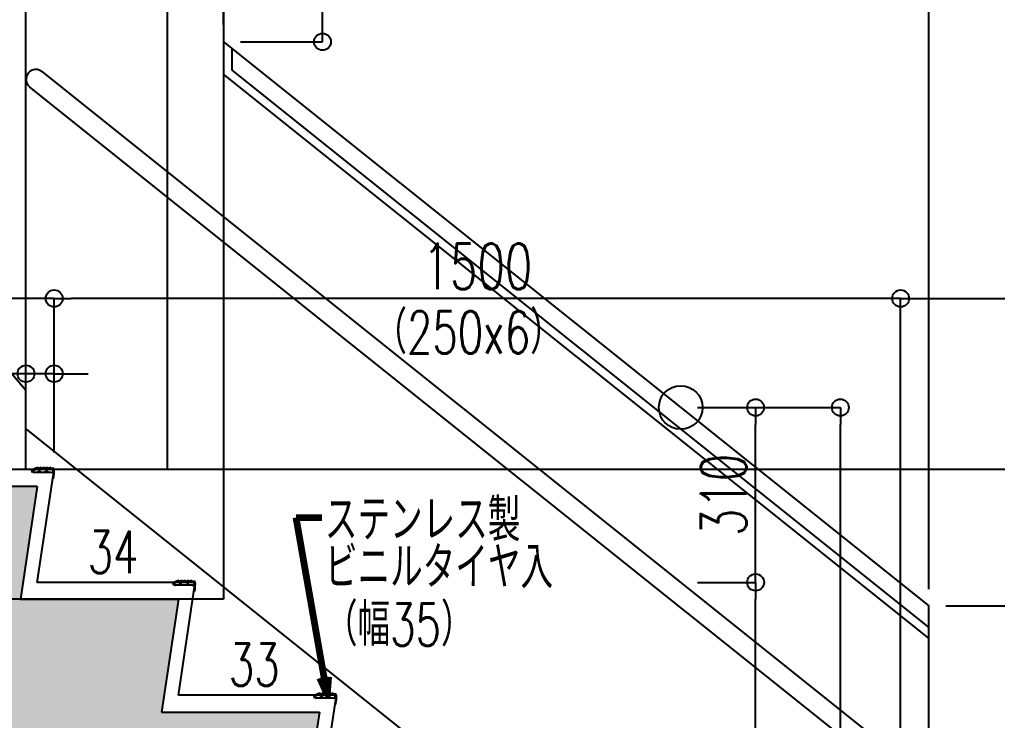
# Model space of a CAD drawing. Extents: x -229451 to 47804, y -161247 to 19812.
# Drawn here: x 27301 to 29034, y 9207 to 10450 of the extents above; entities that cross this region are included whole.
import ezdxf
from ezdxf.enums import TextEntityAlignment as Align
from ezdxf.lldxf.tags import DXFTag

# ---------------------------------------------------------------- set-up
doc = ezdxf.new("R2010")
doc.units = 0
doc.header["$LTSCALE"] = 450
doc.layers.get('0').update_dxf_attribs({"linetype": 'CONTINUOUS'})
doc.layers.get('DEFPOINTS').update_dxf_attribs({"linetype": 'CONTINUOUS'})
for name, color, linetype in [('E1_文字A', 3, 'CONTINUOUS'), ('E1_文字B', 2, 'CONTINUOUS'), ('E6_面取り記号', 4, 'CONTINUOUS'), ('G1_ハッチング', 251, 'CONTINUOUS'), ('H寸法', 3, 'CONTINUOUS'), ('IA_通芯', 12, 'CENTER2'), ('IC1_寸法', 3, 'CONTINUOUS'), ('ID1_躯体', 7, 'CONTINUOUS'), ('JB1_仕上線A', 130, 'CONTINUOUS'), ('JB4_巾木', 21, 'CONTINUOUS'), ('JJ1_建具', 1, 'CONTINUOUS'), ('JL1_金物_手摺他', 1, 'CONTINUOUS'), ('JZ_雑', 1, 'CONTINUOUS'), ('KA1_躯体見下線', 113, 'CONTINUOUS'), ('KC_躯体断面見掛線', 133, 'CONTINUOUS')]:
    doc.layers.add(name, color=color, linetype=linetype)
doc.styles.add('toda-A (0.7)', font='romans.shx', dxfattribs={"width": 0.7, "bigfont": 'extfont.shx'})
tags = doc.linetypes.add('CENTER2', pattern=[2.3, 2, -0.1, 0.1, -0.1]).pattern_tags.tags
tags[10:11] = [DXFTag(74, 4), DXFTag(75, 0), DXFTag(340, '0'), DXFTag(46, 0.0), DXFTag(50, 0.0), DXFTag(44, 0.0), DXFTag(45, 0.0)]
tags[8:9] = [DXFTag(74, 4), DXFTag(75, 0), DXFTag(340, '0'), DXFTag(46, 0.0), DXFTag(50, 0.0), DXFTag(44, 0.0), DXFTag(45, 0.0)]
tags[6:7] = [DXFTag(74, 4), DXFTag(75, 0), DXFTag(340, '0'), DXFTag(46, 0.0), DXFTag(50, 0.0), DXFTag(44, 0.0), DXFTag(45, 0.0)]
tags[4:5] = [DXFTag(74, 4), DXFTag(75, 0), DXFTag(340, '0'), DXFTag(46, 0.0), DXFTag(50, 0.0), DXFTag(44, 0.0), DXFTag(45, 0.0)]
tags = doc.linetypes.add('HIDDEN2', pattern=[0.25, 0.125, -0.125]).pattern_tags.tags
tags[6:7] = [DXFTag(74, 4), DXFTag(75, 0), DXFTag(340, '0'), DXFTag(46, 0.0), DXFTag(50, 0.0), DXFTag(44, 0.0), DXFTag(45, 0.0)]
tags[4:5] = [DXFTag(74, 4), DXFTag(75, 0), DXFTag(340, '0'), DXFTag(46, 0.0), DXFTag(50, 0.0), DXFTag(44, 0.0), DXFTag(45, 0.0)]
doc.dimstyles.new('toda 1：30', dxfattribs={"dimscale": 30, "dimtxt": 2.7, "dimasz": 1, "dimexe": 0, "dimexo": 1, "dimgap": 0, "dimtad": 0, "dimdec": 3, "dimzin": 12, "dimdsep": 46, "dimtxsty": 'toda-A (0.7)', "dimblk": 'ORIGIN', "dimcen": 2.5, "dimclrd": 256, "dimclre": 256, "dimclrt": 7, "dimadec": 0, "dimazin": 0, "dimtfac": 1, "dimtdec": 3, "dimtix": 1, "dimtmove": 2, "dimatfit": 3, "dimldrblk": 'ORIGIN', "dimfxl": 1, "dimtvp": 0.7, "dimtolj": 1, "dimtzin": 0, "dimarcsym": 0})

# ---------------------------------------------------------------- blocks, each defined once
blk = doc.blocks.new('_Origin')
at = {"color": 0, "linetype": 'ByBlock', "lineweight": -2}
blk.add_line((0, 0), (-1, 0), dxfattribs=at)
blk.add_line((0, 0), (-1, 0), dxfattribs=at)
blk.add_circle((0, 0), 0.5, dxfattribs=at)
blk.add_circle((0, 0), 0.5, dxfattribs=at)
blk = doc.blocks.new('*D163')
at = {"layer": 'DEFPOINTS', "color": 0}
for p in [(30132.3, 9955.5), (30132.3, 9782.8), (28862.3, 8452.2)]:
    blk.add_point(p, dxfattribs=at)
at = {"layer": 'H寸法', "linetype": 'CENTER2', "lineweight": -2}
for p, q in [((28862.3, 8482.2), (28862.3, 9955.5)), ((30132.3, 9812.8), (30132.3, 9955.5))]:
    blk.add_line(p, q, dxfattribs=at)
at = {"layer": 'H寸法', "lineweight": -2}
blk.add_line((28892.3, 9955.5), (30102.3, 9955.5), dxfattribs=at)
at = {"layer": 'H寸法', "lineweight": -2, "xscale": 30, "yscale": 30, "zscale": 30, "rotation": 180}
blk.add_blockref('_Origin', (28862.3, 9955.5), dxfattribs=at)
at = {"layer": 'H寸法', "lineweight": -2, "xscale": 30, "yscale": 30, "zscale": 30}
blk.add_blockref('_Origin', (30132.3, 9955.5), dxfattribs=at)
at = {"layer": 'H寸法', "color": 7, "insert": (29497.3, 10012.2), "char_height": 81, "attachment_point": 5, "style": 'toda-A (0.7)'}
blk.add_mtext('\\A1;1270', dxfattribs=at)
blk = doc.blocks.new('*D164')
at = {"layer": 'DEFPOINTS', "color": 0}
for p in [(27362.3, 9955.5), (27362.3, 9652.2), (28862.3, 8452.2)]:
    blk.add_point(p, dxfattribs=at)
at = {"layer": 'H寸法', "linetype": 'CENTER2', "lineweight": -2}
for p, q in [((27362.3, 9682.2), (27362.3, 9955.5)), ((28862.3, 8482.2), (28862.3, 9955.5))]:
    blk.add_line(p, q, dxfattribs=at)
at = {"layer": 'H寸法', "lineweight": -2}
blk.add_line((28832.3, 9955.5), (27392.3, 9955.5), dxfattribs=at)
at = {"layer": 'H寸法', "lineweight": -2, "xscale": 30, "yscale": 30, "zscale": 30, "rotation": 180}
blk.add_blockref('_Origin', (27362.3, 9955.5), dxfattribs=at)
at = {"layer": 'H寸法', "lineweight": -2, "xscale": 30, "yscale": 30, "zscale": 30}
blk.add_blockref('_Origin', (28862.3, 9955.5), dxfattribs=at)
at = {"layer": 'H寸法', "color": 7, "insert": (28112.3, 10012.2), "char_height": 81, "attachment_point": 5, "style": 'toda-A (0.7)'}
blk.add_mtext('\\A1;1500', dxfattribs=at)
blk = doc.blocks.new('*D165')
at = {"layer": 'DEFPOINTS', "color": 0}
for p in [(25932.3, 9955.5), (25932.3, 9825.6), (27362.3, 9652.2)]:
    blk.add_point(p, dxfattribs=at)
at = {"layer": 'H寸法', "linetype": 'CENTER2', "lineweight": -2}
for p, q in [((25932.3, 9855.6), (25932.3, 9955.5)), ((27362.3, 9682.2), (27362.3, 9955.5))]:
    blk.add_line(p, q, dxfattribs=at)
at = {"layer": 'H寸法', "lineweight": -2}
blk.add_line((27332.3, 9955.5), (25962.3, 9955.5), dxfattribs=at)
at = {"layer": 'H寸法', "lineweight": -2, "xscale": 30, "yscale": 30, "zscale": 30, "rotation": 180}
blk.add_blockref('_Origin', (25932.3, 9955.5), dxfattribs=at)
at = {"layer": 'H寸法', "lineweight": -2, "xscale": 30, "yscale": 30, "zscale": 30}
blk.add_blockref('_Origin', (27362.3, 9955.5), dxfattribs=at)
at = {"layer": 'H寸法', "color": 7, "insert": (26647.3, 10012.2), "char_height": 81, "attachment_point": 5, "style": 'toda-A (0.7)'}
blk.add_mtext('\\A1;1430', dxfattribs=at)
blk = doc.blocks.new('*D175')
at = {"layer": 'DEFPOINTS', "color": 0}
for p in [(28472.5, 9762.2), (28755.4, 9762.2), (28472.5, 8652.2)]:
    blk.add_point(p, dxfattribs=at)
at = {"layer": 'IC1_寸法', "lineweight": -2}
for p, q in [((28502.5, 9762.2), (28755.4, 9762.2)), ((28755.4, 8682.2), (28755.4, 9732.2)), ((28502.5, 8652.2), (28755.4, 8652.2))]:
    blk.add_line(p, q, dxfattribs=at)
at = {"layer": 'IC1_寸法', "lineweight": -2, "xscale": 30, "yscale": 30, "zscale": 30}
for p, rotation in [((28755.4, 9762.2), 90.00000000000018), ((28755.4, 8652.2), 270.0000000000002)]:
    blk.add_blockref('_Origin', p, dxfattribs=dict(at, rotation=rotation))
at = {"layer": 'IC1_寸法', "color": 7, "insert": (28704.4, 9071), "char_height": 81, "attachment_point": 5, "rotation": 90, "style": 'toda-A (0.7)'}
blk.add_mtext('\\A1;1110', dxfattribs=at)
blk = doc.blocks.new('*D176')
at = {"layer": 'DEFPOINTS', "color": 0}
for p in [(28472.3, 9452.2), (28605.3, 9452.2), (28472.3, 8652.2)]:
    blk.add_point(p, dxfattribs=at)
at = {"layer": 'IC1_寸法', "linetype": 'CENTER2', "lineweight": -2}
for p, q in [((28502.3, 9452.2), (28605.3, 9452.2)), ((28502.3, 8652.2), (28605.3, 8652.2))]:
    blk.add_line(p, q, dxfattribs=at)
at = {"layer": 'IC1_寸法', "lineweight": -2}
blk.add_line((28605.3, 8682.2), (28605.3, 9422.2), dxfattribs=at)
at = {"layer": 'IC1_寸法', "lineweight": -2, "xscale": 30, "yscale": 30, "zscale": 30}
for p, rotation in [((28605.3, 9452.2), 90.00000000000027), ((28605.3, 8652.2), 270.0000000000002)]:
    blk.add_blockref('_Origin', p, dxfattribs=dict(at, rotation=rotation))
at = {"layer": 'IC1_寸法', "color": 7, "insert": (28548.6, 9052.2), "char_height": 81, "attachment_point": 5, "rotation": 90, "style": 'toda-A (0.7)'}
blk.add_mtext('\\A1;800', dxfattribs=at)
blk = doc.blocks.new('*D177')
at = {"layer": 'DEFPOINTS', "color": 0}
for p in [(28472.5, 9762.2), (28605.3, 9762.2), (28472.3, 9452.2)]:
    blk.add_point(p, dxfattribs=at)
at = {"layer": 'IC1_寸法', "linetype": 'CENTER2', "lineweight": -2}
for p, q in [((28502.5, 9762.2), (28605.3, 9762.2)), ((28502.3, 9452.2), (28605.3, 9452.2))]:
    blk.add_line(p, q, dxfattribs=at)
at = {"layer": 'IC1_寸法', "lineweight": -2}
blk.add_line((28605.3, 9482.2), (28605.3, 9732.2), dxfattribs=at)
at = {"layer": 'IC1_寸法', "lineweight": -2, "xscale": 30, "yscale": 30, "zscale": 30}
for p, rotation in [((28605.3, 9762.2), 90), ((28605.3, 9452.2), 270)]:
    blk.add_blockref('_Origin', p, dxfattribs=dict(at, rotation=rotation))
at = {"layer": 'IC1_寸法', "color": 7, "insert": (28548.6, 9607.2), "char_height": 81, "attachment_point": 5, "rotation": 90, "style": 'toda-A (0.7)'}
blk.add_mtext('\\A1;310', dxfattribs=at)
blk = doc.blocks.new('*D179')
at = {"layer": 'DEFPOINTS', "color": 0}
for p in [(27312.3, 9822.1), (27312.3, 9787.1), (27362.3, 9652.2)]:
    blk.add_point(p, dxfattribs=at)
at = {"layer": 'H寸法', "lineweight": -2}
for p, q in [((27282.3, 9822.1), (27252.3, 9822.1)), ((27362.3, 9822.1), (27312.3, 9822.1)), ((27392.3, 9822.1), (27422.3, 9822.1))]:
    blk.add_line(p, q, dxfattribs=at)
at = {"layer": 'H寸法', "linetype": 'CENTER2', "lineweight": -2}
for p, q in [((27312.3, 9817.1), (27312.3, 9822.1)), ((27362.3, 9682.2), (27362.3, 9822.1))]:
    blk.add_line(p, q, dxfattribs=at)
at = {"layer": 'H寸法', "lineweight": -2, "xscale": 30, "yscale": 30, "zscale": 30}
blk.add_blockref('_Origin', (27312.3, 9822.1), dxfattribs=at)
at = {"layer": 'H寸法', "lineweight": -2, "xscale": 30, "yscale": 30, "zscale": 30, "rotation": 180}
blk.add_blockref('_Origin', (27362.3, 9822.1), dxfattribs=at)
at = {"layer": 'H寸法', "color": 7, "insert": (27229.9, 9878.8), "char_height": 81, "attachment_point": 5, "style": 'toda-A (0.7)'}
blk.add_mtext('\\A1;50', dxfattribs=at)
blk = doc.blocks.new('*D194')
at = {"layer": 'DEFPOINTS', "color": 0}
for p in [(28912.3, 10696.1), (27312.3, 10570.4), (28912.3, 9410.4)]:
    blk.add_point(p, dxfattribs=at)
at = {"layer": 'H寸法', "linetype": 'CENTER2', "lineweight": -2}
for p, q in [((27312.3, 10600.4), (27312.3, 10696.1)), ((28912.3, 9440.4), (28912.3, 10696.1))]:
    blk.add_line(p, q, dxfattribs=at)
at = {"layer": 'H寸法', "lineweight": -2}
blk.add_line((27342.3, 10696.1), (28882.3, 10696.1), dxfattribs=at)
at = {"layer": 'H寸法', "lineweight": -2, "xscale": 30, "yscale": 30, "zscale": 30, "rotation": 180}
blk.add_blockref('_Origin', (27312.3, 10696.1), dxfattribs=at)
at = {"layer": 'H寸法', "lineweight": -2, "xscale": 30, "yscale": 30, "zscale": 30}
blk.add_blockref('_Origin', (28912.3, 10696.1), dxfattribs=at)
at = {"layer": 'H寸法', "color": 7, "insert": (28112.3, 10752.8), "char_height": 81, "attachment_point": 5, "style": 'toda-A (0.7)'}
blk.add_mtext('\\A1;1600', dxfattribs=at)
blk = doc.blocks.new('*D197')
at = {"layer": 'DEFPOINTS', "color": 0}
for p in [(27662.3, 10762.2), (27837.6, 10762.2), (27662.3, 10410.4)]:
    blk.add_point(p, dxfattribs=at)
at = {"layer": 'H寸法', "linetype": 'CENTER2', "lineweight": -2}
for p, q in [((27692.3, 10762.2), (27837.6, 10762.2)), ((27692.3, 10410.4), (27837.6, 10410.4))]:
    blk.add_line(p, q, dxfattribs=at)
at = {"layer": 'H寸法', "lineweight": -2}
blk.add_line((27837.6, 10440.4), (27837.6, 10732.2), dxfattribs=at)
at = {"layer": 'H寸法', "lineweight": -2, "xscale": 30, "yscale": 30, "zscale": 30}
for p, rotation in [((27837.6, 10762.2), 90), ((27837.6, 10410.4), 270)]:
    blk.add_blockref('_Origin', p, dxfattribs=dict(at, rotation=rotation))
at = {"layer": 'H寸法', "color": 7, "insert": (27780.9, 10586.3), "char_height": 81, "attachment_point": 5, "rotation": 90, "style": 'toda-A (0.7)'}
blk.add_mtext('\\A1;352', dxfattribs=at)
blk = doc.blocks.new('*D251')
at = {"layer": 'DEFPOINTS', "color": 0}
for p in [(28912.3, 10493.8), (27662.3, 10410.4), (28912.3, 9410.4)]:
    blk.add_point(p, dxfattribs=at)
at = {"layer": 'H寸法', "linetype": 'CENTER2', "lineweight": -2}
for p, q in [((27662.3, 10440.4), (27662.3, 10493.8)), ((28912.3, 9440.4), (28912.3, 10493.8))]:
    blk.add_line(p, q, dxfattribs=at)
at = {"layer": 'H寸法', "lineweight": -2}
blk.add_line((27692.3, 10493.8), (28882.3, 10493.8), dxfattribs=at)
at = {"layer": 'H寸法', "lineweight": -2, "xscale": 30, "yscale": 30, "zscale": 30, "rotation": 180}
blk.add_blockref('_Origin', (27662.3, 10493.8), dxfattribs=at)
at = {"layer": 'H寸法', "lineweight": -2, "xscale": 30, "yscale": 30, "zscale": 30}
blk.add_blockref('_Origin', (28912.3, 10493.8), dxfattribs=at)
at = {"layer": 'H寸法', "color": 7, "insert": (28287.3, 10550.5), "char_height": 81, "attachment_point": 5, "style": 'toda-A (0.7)'}
blk.add_mtext('\\A1;1250', dxfattribs=at)
blk = doc.blocks.new('*D296')
at = {"layer": 'DEFPOINTS', "color": 0}
for p in [(28912.3, 9410.4), (29295, 8252.2), (29303.4, 8252.2)]:
    blk.add_point(p, dxfattribs=at)
at = {"layer": 'H寸法', "linetype": 'CENTER2', "lineweight": -2}
for p, q in [((28942.3, 9410.4), (29303.4, 9410.4)), ((29325, 8252.2), (29303.4, 8252.2))]:
    blk.add_line(p, q, dxfattribs=at)
at = {"layer": 'H寸法', "lineweight": -2}
blk.add_line((29303.4, 9380.4), (29303.4, 8282.2), dxfattribs=at)
at = {"layer": 'H寸法', "lineweight": -2, "xscale": 30, "yscale": 30, "zscale": 30}
for p, rotation in [((29303.4, 9410.4), 90.00000000000018), ((29303.4, 8252.2), 270.0000000000002)]:
    blk.add_blockref('_Origin', p, dxfattribs=dict(at, rotation=rotation))
at = {"layer": 'H寸法', "color": 7, "insert": (29246.7, 8959.5), "char_height": 81, "attachment_point": 5, "rotation": 90, "style": 'toda-A (0.7)'}
blk.add_mtext('\\A1;1158', dxfattribs=at)

msp = doc.modelspace()

# ---------------------------------------------------------------- hatches: boundary and pattern name
at = {"layer": 'G1_ハッチング'}
h = msp.add_hatch(color=256, dxfattribs=at)
h.paths.add_polyline_path([(26182.3146, 1352.1917), (26332.3146, 1352.1917), (26332.3146, 2352.1917), (27332.3146, 2352.1917), (27332.3146, 1652.1917), (27732.3146, 1652.1917), (27732.3146, 2052.1917), (28732.3146, 2052.1917), (28732.3146, 1652.1917), (29132.3146, 1652.1917), (29132.3146, 2052.1917), (30869.8511, 2052.1917), (30869.8511, 2652.1917), (30282.3146, 2652.1917), (30282.3146, 4852.1917), (30869.8511, 4852.1917), (30869.8511, 5002.1917), (30282.3146, 5002.1917), (30282.3146, 8652.1917), (30332.3146, 8652.1917), (30332.3146, 9052.1917), (30869.8511, 9052.1917), (30869.8511, 9252.1917), (30232.3146, 9252.1917), (30232.3146, 14452.1917), (30869.8511, 14452.1917), (30869.8511, 14652.1917), (25732.3146, 14652.1917), (25732.3146, 14829.4418), (25432.3146, 14829.4418), (25432.3146, 14761.1917), (22293.6109, 14722.7785), (22293.6109, 14522.4846), (22782.3146, 14528.4184), (22782.3146, 13752.1917), (23282.3146, 13752.1917), (23282.3146, 14534.4184), (23832.3146, 14541.0917), (23832.3146, 11763.2949), (23842.4002, 11752.1917), (23922.3146, 11752.1917), (23922.3146, 11792.1917), (24032.3146, 11792.1917), (24032.3146, 14543.5917), (25432.3146, 14560.5917), (25432.3146, 11788.2949), (25442.4002, 11777.1917), (25622.3146, 11777.1917), (25622.3146, 11817.1917), (25732.3146, 11817.1917), (25732.3146, 13452.1917), (26282.3146, 13452.1917), (26282.3146, 14452.1917), (29932.3146, 14452.1917), (29932.3146, 13952.1917), (30032.3146, 13952.1917), (30032.3146, 8222.1917), (28802.3146, 8222.1917), (28832.3146, 8422.1917), (28552.3146, 8422.1917), (28582.3146, 8622.1917), (28302.3146, 8622.1917), (28332.3146, 8822.1917), (28052.3146, 8822.1917), (28082.3146, 9022.1917), (27802.3146, 9022.1917), (27832.3146, 9222.1917), (27552.3146, 9222.1917), (27582.3146, 9422.1917), (27302.3146, 9422.1917), (27332.3146, 9622.1917), (25732.3146, 9622.1917), (25732.3146, 9652.1917), (25432.3146, 9652.1917), (25432.3146, 9252.1917), (24032.3146, 9252.1917), (24032.3146, 9652.1917), (23832.3146, 9652.1917), (23832.3146, 9252.1917), (22293.6109, 9252.1917), (22293.6109, 9052.1917), (22832.3146, 9052.1917), (22832.3146, 8552.1917), (23257.3146, 8552.1917), (23257.3146, 2652.1917), (22293.6109, 2652.1917), (22293.6109, 2355.8917), (22832.3146, 2355.8917), (22832.3146, 1652.1917), (23232.3146, 1652.1917), (23232.3146, 2352.1917), (25532.3146, 2352.1917), (25532.3146, 1352.1917), (25682.3146, 1352.1917), (25682.3146, 79.2917), (26182.3146, 79.2917)])
h.paths.add_polyline_path([(23507.3146, 2652.1917), (23507.3146, 9052.1917), (25582.3146, 9052.1917), (25582.3146, 8052.1917), (25807.3146, 8052.1917), (25807.3146, 5663.2949), (25817.4002, 5652.1917), (26047.229, 5652.1917), (26057.3146, 5663.2949), (26057.3146, 6622.1917), (26982.1584, 6622.1917), (28732.1584, 5222.1917), (30032.3146, 5222.1917), (30032.3146, 2652.1917)], flags=17)
h.paths.add_polyline_path([(28802.3146, 5422.1917), (28832.3146, 5622.1917), (28552.3146, 5622.1917), (28582.3146, 5822.1917), (28302.3146, 5822.1917), (28332.3146, 6022.1917), (28052.3146, 6022.1917), (28082.3146, 6222.1917), (27802.3146, 6222.1917), (27832.3146, 6422.1917), (27552.3146, 6422.1917), (27582.3146, 6622.1917), (27302.3146, 6622.1917), (27332.3146, 6822.1917), (26057.3146, 6822.1917), (26057.3146, 8052.1917), (26282.3146, 8052.1917), (26282.3146, 9422.1917), (26982.1584, 9422.1917), (28732.1584, 8022.1917), (30032.3146, 8022.1917), (30032.3146, 5422.1917)], flags=16)

# ---------------------------------------------------------------- linework, layer by layer
at = {"layer": 'E6_面取り記号'}
msp.add_circle((28472.5346, 9762.1917), 38.658, dxfattribs=at)
at = {"layer": 'IA_通芯'}
msp.add_line((34606.1026, 9652.1917), (21281.6776, 9652.1917), dxfattribs=at)
at = {"layer": 'ID1_躯体'}
for p, q in [((27332.3146, 9622.1917), (25732.3146, 9622.1917)), ((27332.3146, 9622.1917), (27302.3146, 9422.1917)), ((27302.3146, 9422.1917), (27582.3146, 9422.1917)), ((27582.3146, 9422.1917), (27552.3146, 9222.1917)), ((27552.3146, 9222.1917), (27832.3146, 9222.1917)), ((27832.3146, 9222.1917), (27802.3146, 9022.1917))]:
    msp.add_line(p, q, dxfattribs=at)
at = {"layer": 'JB1_仕上線A'}
for p, q in [((27362.3146, 9652.1917), (25732.3146, 9652.1917)), ((27332.3146, 9452.1917), (27362.3146, 9652.1917)), ((27612.3146, 9452.1917), (27332.3146, 9452.1917)), ((27582.3146, 9252.1917), (27612.3146, 9452.1917)), ((27862.3146, 9252.1917), (27582.3146, 9252.1917)), ((27832.3146, 9052.1917), (27862.3146, 9252.1917))]:
    msp.add_line(p, q, dxfattribs=at)
at = {"layer": 'JB4_巾木'}
msp.add_line((27312.3146, 9724.2073), (28912.3146, 8444.2073), dxfattribs=at)
at = {"layer": 'JJ1_建具', "linetype": 'CENTER2', "ltscale": 0.5}
msp.add_line((27312.3146, 9792.1192), (26522.4146, 10713.1917), dxfattribs=at)
at = {"layer": 'JL1_金物_手摺他'}
for p, q in [((27340.5611, 10357.5945), (28972.3152, 9052.1912)), ((27318.8032, 10330.179), (28960.0378, 9017.1912))]:
    msp.add_line(p, q, dxfattribs=at)
msp.add_arc((27329.8137, 10343.7811), 17.5, 51.3401917, 231.6692963, dxfattribs=at)
at = {"layer": 'JZ_雑'}
for p, q in [((27322.3092, 9651.9917), (27327.7092, 9654.0917)), ((27328.6092, 9653.8917), (27331.5092, 9655.5917)), ((27334.4092, 9653.8917), (27331.5092, 9655.5917)), ((27334.4092, 9653.8917), (27337.3092, 9655.5917)), ((27340.2092, 9653.8917), (27337.3092, 9655.5917)), ((27340.2092, 9653.8917), (27343.1092, 9655.5917)), ((27346.0092, 9653.8917), (27343.1092, 9655.5917)), ((27346.0092, 9653.8917), (27348.9092, 9655.5917)), ((27351.8092, 9653.8917), (27348.9092, 9655.5917)), ((27351.8092, 9653.8917), (27354.7092, 9655.5917)), ((27357.6092, 9653.8917), (27354.7092, 9655.5917)), ((27362.2506, 9653.8917), (27357.6092, 9653.8917)), ((27322.3092, 9651.9917), (27322.9092, 9646.9917)), ((27328.4092, 9651.8917), (27325.0092, 9650.1917)), ((27357.1092, 9646.9917), (27325.6092, 9646.9917)), ((27360.9092, 9635.9917), (27360.2092, 9636.0917)), ((27572.3092, 9451.9917), (27577.7092, 9454.0917)), ((27572.3092, 9451.9917), (27572.9092, 9446.9917)), ((27578.4092, 9451.8917), (27575.0092, 9450.1917)), ((27607.1092, 9446.9917), (27575.6092, 9446.9917)), ((27578.6092, 9453.8917), (27581.5092, 9455.5917)), ((27584.4092, 9453.8917), (27581.5092, 9455.5917)), ((27584.4092, 9453.8917), (27587.3092, 9455.5917)), ((27590.2092, 9453.8917), (27587.3092, 9455.5917)), ((27590.2092, 9453.8917), (27593.1092, 9455.5917)), ((27596.0092, 9453.8917), (27593.1092, 9455.5917)), ((27596.0092, 9453.8917), (27598.9092, 9455.5917)), ((27601.8092, 9453.8917), (27598.9092, 9455.5917)), ((27601.8092, 9453.8917), (27604.7092, 9455.5917)), ((27607.6092, 9453.8917), (27604.7092, 9455.5917)), ((27612.2506, 9453.8917), (27607.6092, 9453.8917)), ((27610.9092, 9435.9917), (27610.2092, 9436.0917)), ((27822.3092, 9251.9917), (27827.7092, 9254.0917)), ((27828.6092, 9253.8917), (27831.5092, 9255.5917)), ((27834.4092, 9253.8917), (27831.5092, 9255.5917)), ((27834.4092, 9253.8917), (27837.3092, 9255.5917)), ((27840.2092, 9253.8917), (27837.3092, 9255.5917)), ((27840.2092, 9253.8917), (27843.1092, 9255.5917)), ((27846.0092, 9253.8917), (27843.1092, 9255.5917)), ((27846.0092, 9253.8917), (27848.9092, 9255.5917)), ((27851.8092, 9253.8917), (27848.9092, 9255.5917)), ((27851.8092, 9253.8917), (27854.7092, 9255.5917)), ((27857.6092, 9253.8917), (27854.7092, 9255.5917)), ((27862.2506, 9253.8917), (27857.6092, 9253.8917)), ((27822.3092, 9251.9917), (27822.9092, 9246.9917)), ((27828.4092, 9251.8917), (27825.0092, 9250.1917)), ((27857.1092, 9246.9917), (27825.6092, 9246.9917)), ((27860.9092, 9235.9917), (27860.2092, 9236.0917))]:
    msp.add_line(p, q, dxfattribs=at)
for centre, radius, start, end in [((27327.9092, 9652.8917), 1.2, 299.6200061, 100.34), ((27358.4092, 9653.1917), 1.1, 144.8, 268.3300061), ((27310.1092, 9648.6917), 52.4, 345.9600061, 5.6952146), ((27326.5092, 9648.8917), 1.9, 125.06, 267.7100061), ((27335.9092, 9645.9917), 3, 19.87, 160.13), ((27348.8092, 9645.9917), 3, 19.87, 160.13), ((27357.7092, 9649.5917), 2.7, 256.4600061, 73.41), ((27576.5092, 9448.8917), 1.9, 125.06, 267.7100061), ((27577.9092, 9452.8917), 1.2, 299.6200061, 100.34), ((27585.9092, 9445.9917), 3, 19.87, 160.13), ((27598.8092, 9445.9917), 3, 19.87, 160.13), ((27607.7092, 9449.5917), 2.7, 256.4600061, 73.41), ((27608.4092, 9453.1917), 1.1, 144.8, 268.3300061), ((27560.1092, 9448.6917), 52.4, 345.9600061, 5.6952146), ((27827.9092, 9252.8917), 1.2, 299.6200061, 100.34), ((27858.4092, 9253.1917), 1.1, 144.8, 268.3300061), ((27810.1092, 9248.6917), 52.4, 345.9600061, 5.6952146), ((27826.5092, 9248.8917), 1.9, 125.06, 267.7100061), ((27835.9092, 9245.9917), 3, 19.87, 160.13), ((27848.8092, 9245.9917), 3, 19.87, 160.13), ((27857.7092, 9249.5917), 2.7, 256.4600061, 73.41)]:
    msp.add_arc(centre, radius, start, end, dxfattribs=at)
at = {"layer": 'KA1_躯体見下線'}
for p, q in [((27312.3146, 9652.1917), (27312.3146, 10751.0885)), ((27662.3146, 10751.0885), (27662.3146, 10410.3678)), ((27662.3146, 10410.3678), (28912.3146, 9410.3678)), ((27662.3146, 10410.3678), (27662.3146, 10352.7396)), ((27677.3146, 10398.3678), (27677.3146, 10359.949)), ((27662.3146, 10352.7396), (28912.3146, 9352.7396)), ((27677.3146, 10359.949), (28912.3146, 9371.949)), ((28912.3146, 8252.1917), (28912.3146, 9410.3678))]:
    msp.add_line(p, q, dxfattribs=at)
at = {"layer": 'KC_躯体断面見掛線', "linetype": 'HIDDEN2'}
for p, q in [((27562.3146, 10762.1917), (27562.3146, 9652.1917)), ((27662.3146, 10410.3678), (27662.3146, 9422.1917)), ((27662.3146, 9422.1917), (26982.1584, 9422.1917))]:
    msp.add_line(p, q, dxfattribs=at)

# ---------------------------------------------------------------- texts
at = {"layer": 'E1_文字A', "color": 3, "style": 'toda-A (0.7)', "width": 0.7}
for s, p in [('（250x6）', (27929.7185, 9857.8725)), ('ステンレス製', (27841.8826, 9525.4563)), ('ビニルタイヤ入', (27842.1094, 9441.3454)), ('（幅35）', (27842.1094, 9339.9489))]:
    msp.add_text(s, height=75, dxfattribs=at).set_placement(p)
at = {"layer": 'E1_文字B', "style": 'toda-A (0.7)', "width": 0.7}
for s, p in [('34', (27466.7131, 9506.0537)), ('33', (27716.7131, 9306.0537))]:
    msp.add_text(s, height=75, dxfattribs=at).set_placement(p, align=Align.MIDDLE_CENTER)

# ---------------------------------------------------------------- dimensions: what is measured, and where the dimension line sits
at = {"layer": 'H寸法'}
for base, p1, p2, picture, middle in [((28912.3146, 10696.1278), (27312.3146, 10570.3678), (28912.3146, 9410.3678), '*D194', (28112.3146, 10752.8278)), ((28912.3146, 10493.7629), (27662.3146, 10410.3678), (28912.3146, 9410.3678), '*D251', (28287.3146, 10550.4629)), ((25932.3146, 9955.5221), (27362.3146, 9652.1917), (25932.3146, 9825.638), '*D165', (26647.3146, 10012.2221)), ((27362.3146, 9955.5221), (28862.3146, 8452.1917), (27362.3146, 9652.1917), '*D164', (28112.3146, 10012.2221)), ((30132.3146, 9955.5221), (28862.3146, 8452.1917), (30132.3146, 9782.7677), '*D163', (29497.3146, 10012.2221))]:
    dim = msp.add_linear_dim(base=base, p1=p1, p2=p2, dimstyle='toda 1：30', override={"dimpost": '<>', "dimfxl": 0}, dxfattribs=at)
    dim.commit()
    dim.dimension.update_dxf_attribs({"geometry": picture, "text_midpoint": middle})
dim = msp.add_linear_dim(base=(27837.5541, 10762.1917), p1=(27662.3146, 10410.3678), p2=(27662.3146, 10762.1917), angle=90, dimstyle='toda 1：30', override={"dimdec": 0, "dimpost": '<>', "dimfxl": 0}, dxfattribs=at)
dim.commit()
dim.dimension.update_dxf_attribs({"geometry": '*D197', "text_midpoint": (27780.8541, 10586.2797)})
dim = msp.add_linear_dim(base=(27312.3146, 9822.0684), p1=(27362.3146, 9652.1917), p2=(27312.3146, 9787.1142), dimstyle='toda 1：30', override={"dimpost": '<>', "dimfxl": 0}, dxfattribs=at)
dim.commit()
dim.dimension.update_dxf_attribs({"geometry": '*D179', "text_midpoint": (27229.9017, 9878.7684), "dimtype": 160})
dim = msp.add_linear_dim(base=(29303.3799, 8252.1917), p1=(28912.3146, 9410.3678), p2=(29294.989, 8252.1917), angle=90, dimstyle='toda 1：30', override={"dimdec": 0, "dimpost": '<>', "dimfxl": 0}, dxfattribs=at)
dim.commit()
dim.dimension.update_dxf_attribs({"geometry": '*D296', "text_midpoint": (29246.6799, 8959.5079), "dimtype": 160})
at = {"layer": 'IC1_寸法'}
for base, p1, p2, picture, middle in [((28605.3068, 9762.1917), (28472.3146, 9452.1917), (28472.5346, 9762.1917), '*D177', (28548.6068, 9607.1917)), ((28605.3068, 9452.1917), (28472.3146, 8652.1917), (28472.3146, 9452.1917), '*D176', (28548.6068, 9052.1917))]:
    dim = msp.add_linear_dim(base=base, p1=p1, p2=p2, angle=90, dimstyle='toda 1：30', override={"dimpost": '<>', "dimfxl": 0}, dxfattribs=at)
    dim.commit()
    dim.dimension.update_dxf_attribs({"geometry": picture, "text_midpoint": middle})
dim = msp.add_linear_dim(base=(28755.4077, 9762.1917), p1=(28472.5346, 8652.1917), p2=(28472.5346, 9762.1917), angle=90, dimstyle='toda 1：30', override={"dimpost": '<>'}, dxfattribs=at)
dim.commit()
dim.dimension.update_dxf_attribs({"geometry": '*D175', "text_midpoint": (28704.3953, 9071.0496), "dimtype": 160})

# ---------------------------------------------------------------- leaders
at = {"layer": 'E1_文字A', "linetype": 'ByBlock'}
msp.add_leader([(27846.0092, 9253.8917), (27791.2858, 9567.4227), (27836.3222, 9567.4227)], dimstyle='toda 1：30', override={"dimscale": 30, "dimtxt": 2.7, "dimasz": 1, "dimgap": 0, "dimtad": 0, "dimtxsty": 'toda-A (0.7)', "dimclrd": 256, "dimldrblk": 'Open30', "dimlwd": 65535}, dxfattribs=at)

doc.saveas('drawing.dxf')
